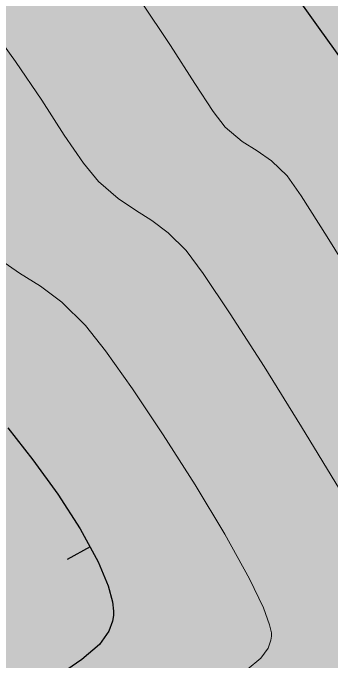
# Model space of a CAD drawing. Header units: millimetres. Extents: x 474337 to 1180020, y 4124662 to 4776603.
# Drawn here: x 825048 to 831101, y 4429646 to 4441991 of the extents above; entities that cross this region are included whole.
import ezdxf

# ---------------------------------------------------------------- set-up
doc = ezdxf.new("R2010")
doc.units = ezdxf.units.MM
doc.layers.add('(031) Горизонтали', color=42, linetype='Continuous')
doc.layers.add('(032) Горизонтали утолщенные', color=32, linetype='Continuous', lineweight=30)
doc.layers.add('(042) Бергштрих11', color=32, linetype='Continuous', lineweight=30)

msp = doc.modelspace()

# ---------------------------------------------------------------- hatches: boundary and pattern name
at = {"lineweight": 30}
h = msp.add_hatch(color=74, dxfattribs=at)
h.dxf.hatch_style = 1
edge = h.paths.add_edge_path()
edge.add_arc((835326, 4437479), 3000, 320.5299, 405)
edge.add_line((837447, 4439600), (815816, 4461231))
edge.add_arc((814402, 4459817), 2000, 45, 105.7638)
edge.add_line((813858, 4461742), (812076, 4461239))
edge.add_line((812076, 4461239), (813027, 4457870))
edge.add_line((813027, 4457870), (815433, 4458550))
edge.add_line((815433, 4458550), (822605, 4433142))
edge.add_line((822605, 4433142), (813751, 4430643))
edge.add_line((813751, 4430643), (817128, 4418678))
edge.add_line((817128, 4418678), (825729, 4421106))
edge.add_line((825729, 4421106), (837641, 4435572))

# ---------------------------------------------------------------- linework, layer by layer
at = {"layer": '(031) Горизонтали', "color": 42, "linetype": 'Continuous', "lineweight": 0}
for points, elevation in [([(817020, 4447843), (817759, 4447834), (818611, 4447792), (819548, 4447696), (820544, 4447527), (821572, 4447263), (822605, 4446883), (823616, 4446366), (824484, 4445741), (825317, 4444956), (826103, 4444069), (826828, 4443137), (827479, 4442218), (828044, 4441369), (828508, 4440647), (828860, 4440111), (829086, 4439816), (829411, 4439545), (829693, 4439363), (829967, 4439174), (830267, 4438886), (830533, 4438506), (831030, 4437729), (831696, 4436656)], 1473990), ([(823916, 4442572), (824536, 4441832), (825096, 4441066), (825594, 4440327), (826025, 4439664), (826388, 4439130), (826677, 4438778), (827050, 4438457), (827379, 4438233), (827688, 4438039), (828002, 4437805), (828346, 4437463), (828667, 4437030), (829181, 4436261), (829826, 4435255), (830540, 4434109), (831260, 4432922)], 1473490), ([(824750, 4437324), (825175, 4437035), (825574, 4436784), (825980, 4436482), (826425, 4436040), (826807, 4435556), (827320, 4434833), (827907, 4433955), (828512, 4433004), (829078, 4432063), (829546, 4431213), (829813, 4430656), (829932, 4430336), (829965, 4430181), (829966, 4430122), (829955, 4430041), (829902, 4429893), (829764, 4429701), (829507, 4429483)], 1472990)]:
    msp.add_lwpolyline(points, dxfattribs=dict(at, elevation=elevation))
at = {"layer": '(032) Горизонтали утолщенные', "color": 32, "linetype": 'Continuous', "lineweight": 30}
for points, elevation in [([(816974, 4450459), (817534, 4450380), (818174, 4450281), (818858, 4450167), (819355, 4450110), (819960, 4450075), (820655, 4450037), (821417, 4449973), (822226, 4449858), (823060, 4449667), (823899, 4449378), (824722, 4448965), (825427, 4448432), (826226, 4447653), (827082, 4446697), (827956, 4445632), (828811, 4444529), (829611, 4443456), (830316, 4442483), (830890, 4441679), (831296, 4441113)], 1474490), ([(824950, 4434090), (825428, 4433481), (825900, 4432826), (826327, 4432165), (826672, 4431534), (826862, 4431076), (826942, 4430773), (826961, 4430595), (826959, 4430514), (826944, 4430408), (826875, 4430214), (826694, 4429962), (826356, 4429676), (825887, 4429352)], 1472490)]:
    msp.add_lwpolyline(points, dxfattribs=dict(at, elevation=elevation))
at = {"layer": '(042) Бергштрих11', "color": 32, "linetype": 'Continuous', "lineweight": 30}
msp.add_line((826515, 4431821, 1472490), (826076, 4431581, 1472490), dxfattribs=at)

doc.saveas('drawing.dxf')
